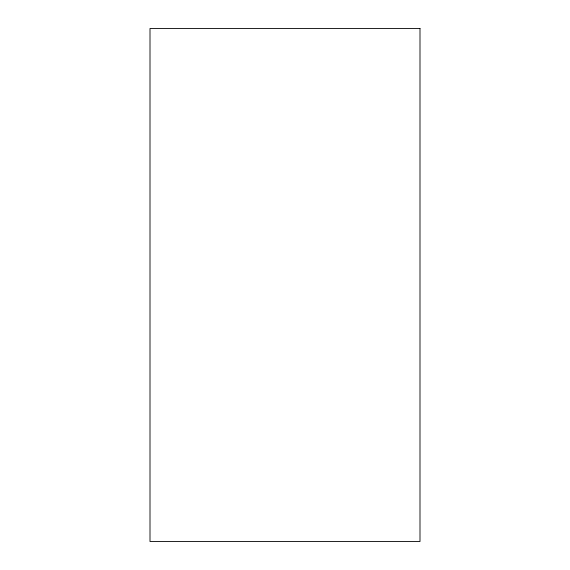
<?xml version="1.0" encoding="UTF-8"?>
<svg xmlns="http://www.w3.org/2000/svg" width="570" height="570" viewBox="0 0 570 570"><rect width="100%" height="100%" fill="white"/><g stroke="black" fill="none" stroke-linecap="round" stroke-linejoin="round"><path stroke-width="0.85" d="M419.997 28.5L150.003 28.5L150.003 541.5L419.997 541.5L419.997 28.5"/></g></svg>
